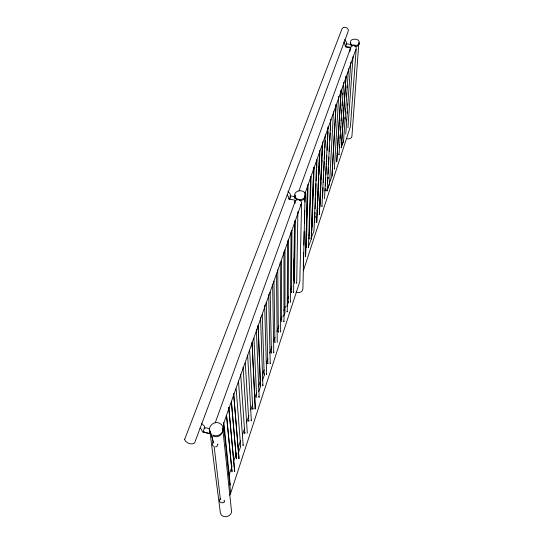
<?xml version="1.0" encoding="UTF-8"?>
<svg xmlns="http://www.w3.org/2000/svg" width="544" height="544" viewBox="0 0 544 544"><rect width="100%" height="100%" fill="white"/><g stroke="black" fill="none" stroke-linecap="round" stroke-linejoin="round"><path stroke-width="0.82" d="M284.961 311.821L285.002 249.995M267.818 363.725L267.927 363.188M287.531 240.761L287.252 311.943L286.967 311.222M264.173 374.721L264.615 373.769M288.191 302.09L288.517 239.224M290.394 196.289L290.21 193.99L287.919 191.162M291.054 231.662L290.455 302.206L290.244 301.573M291.951 230.228L291.353 292.543L291.91 291.815M294.488 222.727L293.604 292.658L293.515 292.257M297.242 199.852L295.365 198.376L294.8 196.554M294.8 196.445L295.181 194.997M293.93 273.782L294.127 258.543M294.46 232.295L294.583 222.986M294.834 203.51L294.875 200.124L288.592 199.016L288.449 196.724L287.198 195.085M294.719 220.728L293.937 280.575L294.046 280.106M295.317 220.721L294.46 283.186L294.596 282.839M210.916 434.35C205.979 428.434 213.472 419.39 220.143 423.592C227.304 428.06 220.653 440.001 213.024 435.955M222.68 427.965C224.529 433.248 217.382 437.505 212.915 435.084M294.794 196.84L294.807 196.153M252.763 409.122L253.225 408.116M297.888 211.514L296.684 283.295L296.215 282.452M248.792 421.097L248.846 420.682M244.739 433.33L245.126 432.364M303.287 266.118L303.627 252.606M303.824 245.011L304.164 231.492M304.375 223.054L304.694 210.385M304.912 201.94L305.143 192.651L305.021 193.229C307.911 199.172 297.792 201.844 295.147 197.044C292.434 190.978 302.403 188.51 305.089 193.195L355.939 49.239M305.572 256.401L307.564 185.667L305.585 256.312L305.436 255.748M308.108 184.375L306.299 247.513L306.558 246.99M308.434 247.717L310.672 176.895M311.12 176.637L309.128 238.993L309.264 238.626M311.256 239.102L313.745 167.45L311.243 239.19L308.285 247.064M311.902 230.622L312.351 217.974M312.406 216.288L314.133 167.375M316.696 159.875L313.997 230.819L311.093 238.551M314.629 222.408L315.017 212.282M315.146 208.903L315.568 197.934M315.663 195.405L316.118 183.586M316.214 181.057L316.662 169.245M316.73 167.559L317.023 159.963M316.703 222.598L319.654 150.77L316.717 222.516L316.567 221.986M317.308 214.336L317.689 205.047M317.866 200.831L318.247 191.542M318.383 188.163L318.804 178.038M318.94 174.658L319.328 165.376M319.464 161.996L319.886 151.864M319.362 214.52L322.558 141.848M322.524 142.664L319.376 214.438L319.267 213.982M319.933 206.407L320.498 193.739M320.566 192.052L320.98 182.764M321.13 179.384L321.463 171.788M321.647 167.566L321.987 159.963M322.211 154.897L322.544 147.302M325.339 134.722L321.973 206.591L321.837 205.999M322.599 196.928L323.034 187.639M323.272 182.573L323.585 175.814M323.823 170.748L324.258 161.459M324.38 158.93L324.734 151.327M324.897 147.954L325.251 140.352M325.448 136.129L325.53 134.443M324.544 198.798L328.093 126.929M325.183 188.428L325.06 190.958L325.55 190.305M325.312 185.892L325.727 177.453M325.856 174.916L326.271 166.478M326.352 164.784L326.441 163.098M326.522 161.412L326.815 155.502M327.066 150.436L327.481 141.991M327.61 139.461L327.984 131.859M328.154 128.486L328.236 126.793M327.06 191.134L330.806 119.279M327.556 183.437L327.862 177.528M328.039 174.148L328.392 167.396M328.562 164.023L328.916 157.27M329.222 151.361L329.487 146.295M329.793 140.386L330.194 132.79M330.324 130.261L330.589 125.195M329.542 183.614L326.917 190.556L329.542 183.614L333.465 111.778M329.399 183.036L331.976 176.208L336.07 104.407L331.99 176.134M334.376 168.939L338.681 96.336M336.729 161.786L341.149 90.08M341.149 90.073L336.743 161.711L336.444 161.085M339.47 146.832L339.626 144.31M340.007 138.421L340.218 135.055M340.537 130.009L340.755 126.643M341.129 120.761L341.285 118.232M341.612 113.186L341.822 109.827M342.094 105.618L342.36 101.415M342.788 94.683L342.897 93.004M343.325 86.272L343.482 83.749M339.041 154.754L343.672 82.266M346.446 44.384L346.419 42.133L344.638 39.488M341.319 147.832L346.038 76.262L341.333 147.764L341.04 147.152M344.916 119.075L345.025 117.395M345.426 111.52L345.596 109.004M346.446 96.417L346.678 93.058M347.018 88.026L347.188 85.503M343.563 141.032L341.476 146.52L343.563 141.032L348.486 68.714M349.962 51.476L350.248 47.28L345.889 46.587L345.882 45.655L346.358 43.785L350.669 44.458M346.548 120.816L346.664 119.116M347.079 113.186L347.194 111.486M347.609 105.556L347.732 103.863M350.826 62.104L345.732 134.014M347.936 127.752L353.07 56.447M209.705 429.923L209.862 431.814L211.249 433.956M350.533 43.302C352.424 47.573 362.27 45.336 358.489 40.351C356.551 38.916 353.702 38.767 351.594 39.943C349.554 40.922 350.73 46.92 350.594 44.492M215.179 422.94L295.344 200.858C296.868 198.417 301.376 199.906 301.614 202.633L299.839 281.486L230.234 494.557L229.412 495.067M210.168 431.086L210.222 433.711L203.646 432.147C203.3 427.958 204.571 426.503 209.562 429.053M295.079 195.786L294.896 198.376L295.168 197.003M290.17 197.962L290.258 197.52M303.341 270.776L350.404 126.589L356.252 48.151C356.395 45.54 352.179 44.295 351.05 46.743L298.969 190.828M220.116 498.902C216.702 502.914 225.896 504.41 224.271 500.67M229.153 474.885L232.098 466.052M233.968 460.428L236.375 453.2M238.252 447.583L240.659 440.354M242.529 434.731L244.406 429.107M246.541 422.681L248.948 415.453M250.818 409.843L252.681 404.253M254.544 398.664L256.408 393.074M258.536 386.689L260.399 381.099M262.793 373.912L264.119 369.92M266.247 363.528L267.845 358.741M269.708 353.151L271.837 346.766M273.7 341.176L275.04 337.158M276.91 331.534L278.786 325.904M280.656 320.28L281.996 316.261M283.873 310.638L285.212 306.619M287.348 300.193L288.687 296.174M290.564 290.55L291.904 286.532M305.592 245.446L306.66 242.23M309.074 234.994L309.876 232.58M311.753 226.957L312.555 224.543M314.432 218.912L315.234 216.505M317.098 210.895L317.9 208.495M320.035 202.089L320.566 200.484M327.508 179.663L328.304 177.262M332.316 165.233L332.846 163.622M301.226 203.966L223.373 424.136L223.455 423.62L230.663 493.068L230.506 492.612M213.024 442.476L212.221 444.897L213.581 446.284M238.02 453.75L240.747 446.25M262.412 380.317L264.33 375.074M258.652 391.66L260.61 386.308M286.953 306.374L288.347 302.573M283.696 316.186L285.124 312.317M274.985 341.897L274.883 342.414M288.225 301.954L288.585 301.451M289.945 198.73L289.639 199.213M350.656 42.636L350.581 44.52L352.573 46.043M204.122 431.596C201.586 434.024 202.463 428.23 199.866 428.142M217.641 444.462L217.879 444.04L216.852 446.624L215.444 446.855M271.728 352.124L271.388 352.961M350.248 47.28C342.516 47.886 346.834 45.594 343.686 42.038M278.725 331.201L278.31 332.078M300.376 204.85L300.893 204.469M224.223 500.711L223.87 500.942M354.817 46.458C356.891 46.845 360.448 44.996 358.714 42.616M299.35 200.423C302.382 201.124 306.898 198.329 304.932 194.949M354.538 44.996L353.716 44.866M294.794 196.67L290.265 195.82L289.653 199.145M203.538 432.072L210.222 433.711M346.29 138.543C348.242 139.278 351.703 138.904 351.914 136.333L358.829 43.255M296.079 292.114C298.608 293.311 302.736 292.196 302.906 289L305.062 195.765M338.688 154.006L339.055 154.68M273.421 352.05L273.768 352.77M201.722 423.654L204.326 426.006L204.877 428.468M262.412 384.853L262.908 385.744M258.631 396.304L259.134 397.208M254.918 408.129L255.279 408.911M238.612 457.552L238.979 458.402L233.648 393.672L238.979 458.476M234.151 470.465L234.675 471.478M229.894 483.976L230.268 484.86M283.696 321.137L283.982 321.871L283.934 251.77M266.315 373.837L266.608 374.524M251.042 420.138L251.342 420.879L247.636 355.076M242.896 444.842L243.195 445.611L238.469 381.024M220.361 499.657L220.116 499.1M280.432 331.337L280.65 331.996L280.248 262.16M270.062 363.038L270.225 363.535M334.274 168.443L334.383 168.864M213.146 443.061L213.024 442.68M213.221 442.231L211.521 434.758L213.221 442.238M294.957 202.184L295.059 202.81M210.168 433.514L209.984 432.14L220.368 512.822C221.932 519.636 233.118 516.616 231.384 509.973L222.816 429.06M214.173 446.604L220.3 498.732M223.849 422.545L230.262 484.942M226.535 415.426L232.023 471.811L226.535 415.337M228.766 407.51L234.675 471.56L228.779 407.599M231.377 401.574L236.361 458.721L231.377 401.486M350.737 47.831L350.785 48.443M236.171 388.81L240.604 445.93M240.666 374.156L244.752 433.418M243.052 367.071L247.309 433.187M245.276 362.896L248.805 421.178M249.669 350.322L252.776 409.21M252.049 342.536L255.279 408.986L252.062 342.618M253.966 338.178L256.659 397.494M256.346 329.582L259.134 397.276M260.542 317.553L262.908 385.812M262.256 314.595L264.187 374.796M264.656 305.15L266.608 374.592M266.24 302.362L267.832 363.8M268.688 294.522L270.225 363.603M270.171 292.067L271.402 353.036M272.639 284.26L273.768 352.838M274.006 281.112L274.904 342.482M276.481 273.36L277.243 342.332M277.746 269.681L278.331 332.146M281.418 260.97L281.67 321.749M184.729 439.212L184.674 439.858C186.225 443.054 191.719 445.346 194.63 442.898L348.228 31.341C349.452 27.819 343.454 25.452 341.979 28.886L184.729 439.212M260.467 386.022L258.121 325.353L260.447 385.948"/></g></svg>
